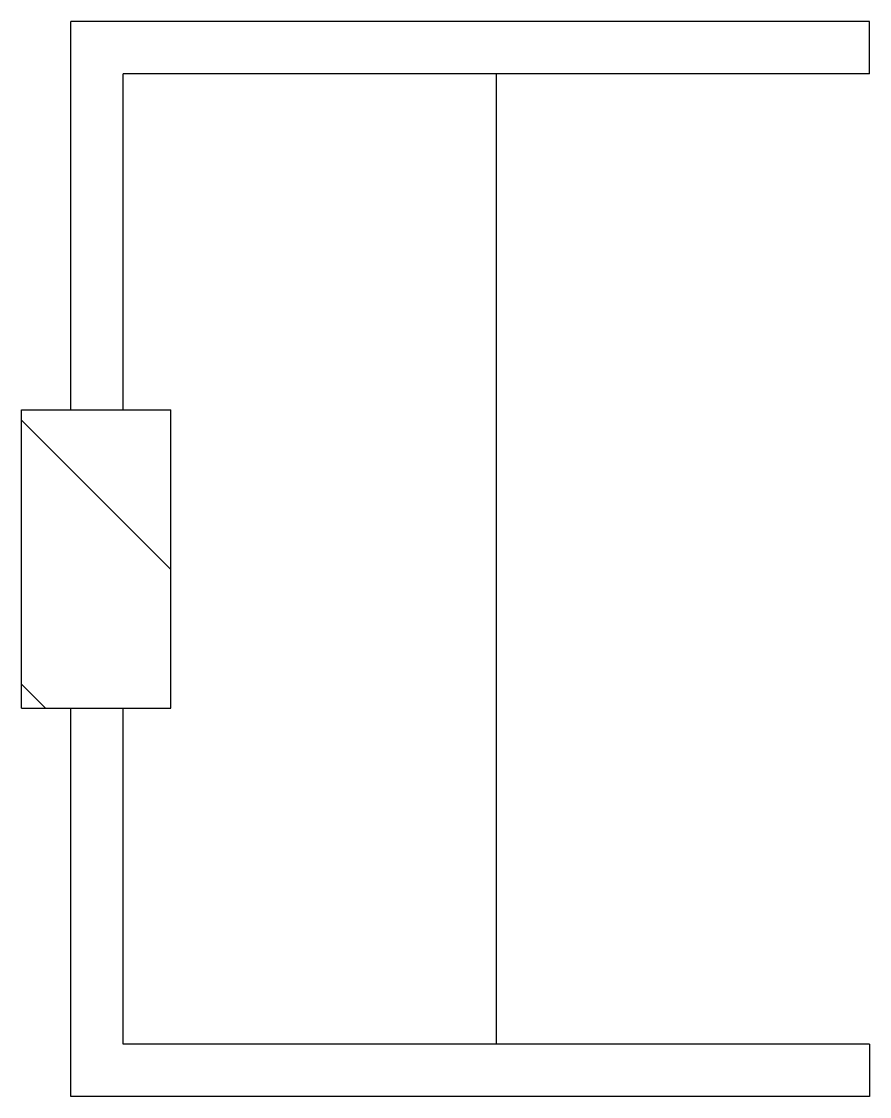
# Model space of a CAD drawing. Header units: millimetres. Extents: x 1389.76 to 1390.356, y 2692.911 to 2693.666.
import ezdxf

# ---------------------------------------------------------------- set-up
doc = ezdxf.new("R2010")
doc.units = ezdxf.units.MM
doc.header["$LTSCALE"] = 10
doc.layers.add('Equipam_fitness', color=1, linetype='Continuous')

msp = doc.modelspace()

# ---------------------------------------------------------------- linework, layer by layer
at = {"layer": 'Equipam_fitness'}
for p, q in [((1390.3556, 2693.66564), (1389.79463, 2693.66564)), ((1389.79463, 2693.39301), (1389.79463, 2693.66564)), ((1390.3556, 2693.62894), (1390.3556, 2693.66564)), ((1390.3556, 2693.62894), (1389.83133, 2693.62894)), ((1389.83133, 2693.39301), (1389.83133, 2693.62894)), ((1390.09346, 2693.62894), (1390.09346, 2692.94738)), ((1389.76003, 2693.18331), (1389.76003, 2693.39301)), ((1389.76003, 2693.39301), (1389.86489, 2693.39301)), ((1389.86489, 2693.18331), (1389.86489, 2693.39301)), ((1389.86489, 2693.28078), (1389.76003, 2693.38563)), ((1389.777, 2693.18331), (1389.76003, 2693.20027)), ((1389.76003, 2693.18331), (1389.86489, 2693.18331)), ((1389.76003, 2693.18331), (1389.86489, 2693.18331)), ((1389.79463, 2692.91068), (1389.79463, 2693.18331)), ((1389.83133, 2692.94738), (1389.83133, 2693.18331)), ((1390.3556, 2692.94738), (1389.83133, 2692.94738)), ((1390.3556, 2692.94738), (1390.3556, 2692.91068)), ((1390.3556, 2692.91068), (1389.79463, 2692.91068))]:
    msp.add_line(p, q, dxfattribs=at)

doc.saveas('drawing.dxf')
